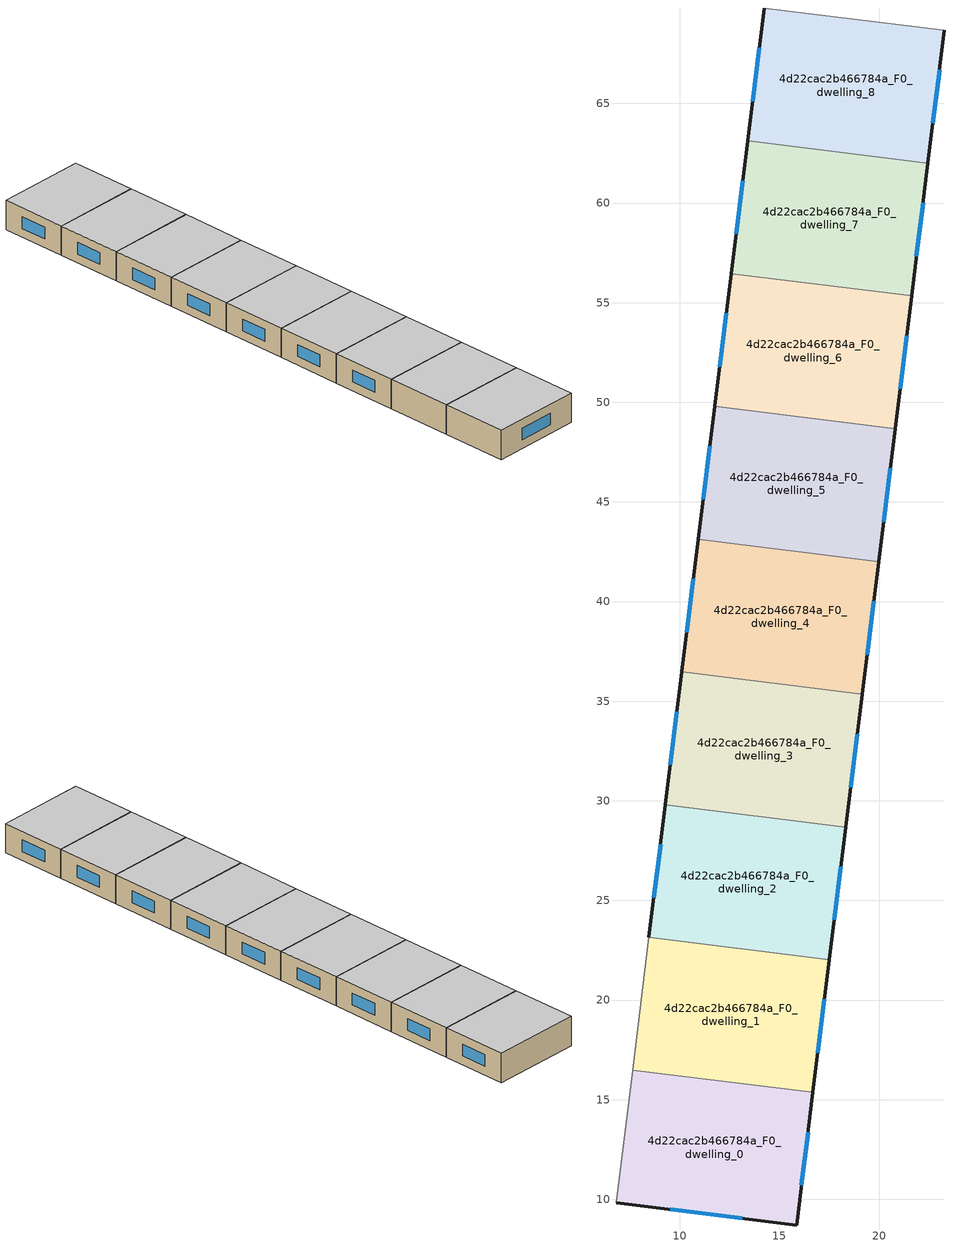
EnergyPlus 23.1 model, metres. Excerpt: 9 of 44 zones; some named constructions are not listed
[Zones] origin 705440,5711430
4d22cac2b466784a_F0_dwelling_0
 floor ground (EU_floor_Construction): 16.68,15.36 15.86,8.71 6.8,9.82 7.63,16.49 z0
 wall outside (EU_wall_Construction): 6.8,9.82 15.86,8.71 16.68,15.36 z0:3
 wall to 4d22cac2b466784a_F0_dwelling_1 (EU_wall_Construction): 16.68,15.36 7.63,16.49 z0:3
 wall adiabatic (EU_wall_Construction): 7.63,16.49 6.8,9.82 z0:3
 window (EU_Window_Construction): 16.11,10.7 16.44,13.37 / 9.51,9.49 13.15,9.04 z0.9:2.1
 ceiling to 4d22cac2b466784a_F1_dwelling_0 (EU_floor_Construction): 15.86,8.71 16.68,15.36 7.63,16.49 6.8,9.82 z3
4d22cac2b466784a_F0_dwelling_1
 floor ground (EU_floor_Construction): 17.51,22.02 16.68,15.36 7.63,16.49 8.45,23.14 z0
 wall outside (EU_wall_Construction): 16.68,15.36 17.51,22.02 z0:3
 wall to 4d22cac2b466784a_F0_dwelling_2 (EU_wall_Construction): 17.51,22.02 8.45,23.14 z0:3
 wall adiabatic (EU_wall_Construction): 8.45,23.14 7.63,16.49 z0:3
 window (EU_Window_Construction): 16.93,17.36 17.26,20.03 z0.9:2.1
 ceiling to 4d22cac2b466784a_F1_dwelling_1 (EU_floor_Construction): 16.68,15.36 17.51,22.02 8.45,23.14 7.63,16.49 z3
4d22cac2b466784a_F0_dwelling_2
 floor ground (EU_floor_Construction): 18.33,28.68 17.51,22.02 8.45,23.14 9.28,29.8 z0
 wall outside (EU_wall_Construction): 17.51,22.02 18.33,28.68 / 9.28,29.8 8.45,23.14 z0:3
 wall to 4d22cac2b466784a_F0_dwelling_3 (EU_wall_Construction): 18.33,28.68 9.28,29.8 z0:3
 window (EU_Window_Construction): 17.75,24.02 18.09,26.69 / 9.03,27.81 8.7,25.14 z0.9:2.1
 ceiling to 4d22cac2b466784a_F1_dwelling_2 (EU_floor_Construction): 17.51,22.02 18.33,28.68 9.28,29.8 8.45,23.14 z3
4d22cac2b466784a_F0_dwelling_3
 floor ground (EU_floor_Construction): 19.16,35.35 18.33,28.68 9.28,29.8 10.11,36.47 z0
 wall outside (EU_wall_Construction): 18.33,28.68 19.16,35.35 / 10.11,36.47 9.28,29.8 z0:3
 wall to 4d22cac2b466784a_F0_dwelling_4 (EU_wall_Construction): 19.16,35.35 10.11,36.47 z0:3
 window (EU_Window_Construction): 18.58,30.68 18.91,33.35 / 9.86,34.47 9.53,31.8 z0.9:2.1
 ceiling to 4d22cac2b466784a_F1_dwelling_3 (EU_floor_Construction): 18.33,28.68 19.16,35.35 10.11,36.47 9.28,29.8 z3
4d22cac2b466784a_F0_dwelling_4
 floor ground (EU_floor_Construction): 19.98,42.01 19.16,35.35 10.11,36.47 10.93,43.13 z0
 wall outside (EU_wall_Construction): 19.16,35.35 19.98,42.01 / 10.93,43.13 10.11,36.47 z0:3
 wall to 4d22cac2b466784a_F0_dwelling_5 (EU_wall_Construction): 19.98,42.01 10.93,43.13 z0:3
 window (EU_Window_Construction): 19.4,37.34 19.74,40.02 / 10.69,41.14 10.35,38.46 z0.9:2.1
 ceiling to 4d22cac2b466784a_F1_dwelling_4 (EU_floor_Construction): 19.16,35.35 19.98,42.01 10.93,43.13 10.11,36.47 z3
4d22cac2b466784a_F0_dwelling_5
 floor ground (EU_floor_Construction): 20.81,48.67 19.98,42.01 10.93,43.13 11.76,49.79 z0
 wall outside (EU_wall_Construction): 19.98,42.01 20.81,48.67 / 11.76,49.79 10.93,43.13 z0:3
 wall to 4d22cac2b466784a_F0_dwelling_6 (EU_wall_Construction): 20.81,48.67 11.76,49.79 z0:3
 window (EU_Window_Construction): 20.23,44.01 20.56,46.68 / 11.51,47.8 11.18,45.13 z0.9:2.1
 ceiling to 4d22cac2b466784a_F1_dwelling_5 (EU_floor_Construction): 19.98,42.01 20.81,48.67 11.76,49.79 10.93,43.13 z3
4d22cac2b466784a_F0_dwelling_6
 floor ground (EU_floor_Construction): 21.63,55.34 20.81,48.67 11.76,49.79 12.59,56.46 z0
 wall outside (EU_wall_Construction): 20.81,48.67 21.63,55.34 / 12.59,56.46 11.76,49.79 z0:3
 wall to 4d22cac2b466784a_F0_dwelling_7 (EU_wall_Construction): 21.63,55.34 12.59,56.46 z0:3
 window (EU_Window_Construction): 21.05,50.67 21.39,53.35 / 12.34,54.47 12.01,51.79 z0.9:2.1
 ceiling to 4d22cac2b466784a_F1_dwelling_6 (EU_floor_Construction): 20.81,48.67 21.63,55.34 12.59,56.46 11.76,49.79 z3
4d22cac2b466784a_F0_dwelling_7
 floor ground (EU_floor_Construction): 22.46,62.01 21.63,55.34 12.59,56.46 13.41,63.13 z0
 wall outside (EU_wall_Construction): 21.63,55.34 22.46,62.01 / 13.41,63.13 12.59,56.46 z0:3
 wall to 4d22cac2b466784a_F0_dwelling_8 (EU_wall_Construction): 22.46,62.01 13.41,63.13 z0:3
 window (EU_Window_Construction): 21.88,57.34 22.21,60.01 / 13.17,61.13 12.83,58.46 z0.9:2.1
 ceiling to 4d22cac2b466784a_F1_dwelling_7 (EU_floor_Construction): 21.63,55.34 22.46,62.01 13.41,63.13 12.59,56.46 z3
4d22cac2b466784a_F0_dwelling_8
 floor ground (EU_floor_Construction): 23.28,68.68 22.46,62.01 13.41,63.13 14.24,69.79 z0
 wall outside (EU_wall_Construction): 22.46,62.01 23.28,68.68 / 14.24,69.79 13.41,63.13 z0:3
 wall adiabatic (EU_wall_Construction): 23.28,68.68 14.24,69.79 z0:3
 window (EU_Window_Construction): 22.7,64 23.04,66.68 / 13.99,67.8 13.66,65.12 z0.9:2.1
 ceiling to 4d22cac2b466784a_F1_dwelling_8 (EU_floor_Construction): 22.46,62.01 23.28,68.68 14.24,69.79 13.41,63.13 z3
[SCHEDULE:FILE] Column Number=1; Rows to Skip at Top=0; Number of Hours of Data=8760; Column Separator=Comma; Interpolate to Timestep=No; Minutes per Item=60; Adjust Schedule for Daylight Savings=Yes
Name | File
EU_Step8_GainSchedule_4d22cac2b466784a_F1_dwelling_3_f000 | ../../schedules/4d22cac2b466784a/4d22cac2b466784a_F1_dwelling_3_f000_gain.csv
EU_Step8_GainSchedule_4d22cac2b466784a_F1_dwelling_4_f000 | ../../schedules/4d22cac2b466784a/4d22cac2b466784a_F1_dwelling_4_f000_gain.csv
EU_Step8_GainSchedule_4d22cac2b466784a_F1_dwelling_5_f000 | ../../schedules/4d22cac2b466784a/4d22cac2b466784a_F1_dwelling_5_f000_gain.csv
EU_Step8_GainSchedule_4d22cac2b466784a_F1_dwelling_6_f000 | ../../schedules/4d22cac2b466784a/4d22cac2b466784a_F1_dwelling_6_f000_gain.csv
EU_Step8_GainSchedule_4d22cac2b466784a_F1_dwelling_7_f000 | ../../schedules/4d22cac2b466784a/4d22cac2b466784a_F1_dwelling_7_f000_gain.csv
EU_Step8_GainSchedule_4d22cac2b466784a_F1_dwelling_8_f000 | ../../schedules/4d22cac2b466784a/4d22cac2b466784a_F1_dwelling_8_f000_gain.csv
EU_Step8_GainSchedule_4d22cac2b466784a_F2_dwelling_0_f000 | ../../schedules/4d22cac2b466784a/4d22cac2b466784a_F2_dwelling_0_f000_gain.csv
EU_Step8_GainSchedule_4d22cac2b466784a_F2_dwelling_1_f000 | ../../schedules/4d22cac2b466784a/4d22cac2b466784a_F2_dwelling_1_f000_gain.csv
EU_Step8_GainSchedule_4d22cac2b466784a_F2_dwelling_2_f000 | ../../schedules/4d22cac2b466784a/4d22cac2b466784a_F2_dwelling_2_f000_gain.csv
EU_Step8_GainSchedule_4d22cac2b466784a_F2_dwelling_3_f000 | ../../schedules/4d22cac2b466784a/4d22cac2b466784a_F2_dwelling_3_f000_gain.csv
EU_Step8_GainSchedule_4d22cac2b466784a_F2_dwelling_4_f000 | ../../schedules/4d22cac2b466784a/4d22cac2b466784a_F2_dwelling_4_f000_gain.csv
EU_Step8_GainSchedule_4d22cac2b466784a_F2_dwelling_5_f000 | ../../schedules/4d22cac2b466784a/4d22cac2b466784a_F2_dwelling_5_f000_gain.csv
EU_Step8_GainSchedule_4d22cac2b466784a_F2_dwelling_6_f000 | ../../schedules/4d22cac2b466784a/4d22cac2b466784a_F2_dwelling_6_f000_gain.csv
EU_Step8_GainSchedule_4d22cac2b466784a_F2_dwelling_7_f000 | ../../schedules/4d22cac2b466784a/4d22cac2b466784a_F2_dwelling_7_f000_gain.csv
EU_Step8_GainSchedule_4d22cac2b466784a_F2_dwelling_8_f000 | ../../schedules/4d22cac2b466784a/4d22cac2b466784a_F2_dwelling_8_f000_gain.csv
EU_Step8_GainSchedule_4d22cac2b466784a_F3_dwelling_0_f000 | ../../schedules/4d22cac2b466784a/4d22cac2b466784a_F3_dwelling_0_f000_gain.csv
EU_Step8_GainSchedule_4d22cac2b466784a_F3_dwelling_1_f000 | ../../schedules/4d22cac2b466784a/4d22cac2b466784a_F3_dwelling_1_f000_gain.csv
EU_Step8_GainSchedule_4d22cac2b466784a_F3_dwelling_2_f000 | ../../schedules/4d22cac2b466784a/4d22cac2b466784a_F3_dwelling_2_f000_gain.csv
EU_Step8_GainSchedule_4d22cac2b466784a_F3_dwelling_3_f000 | ../../schedules/4d22cac2b466784a/4d22cac2b466784a_F3_dwelling_3_f000_gain.csv
EU_Step8_GainSchedule_4d22cac2b466784a_F3_dwelling_4_f000 | ../../schedules/4d22cac2b466784a/4d22cac2b466784a_F3_dwelling_4_f000_gain.csv
EU_Step8_GainSchedule_4d22cac2b466784a_F3_dwelling_5_f000 | ../../schedules/4d22cac2b466784a/4d22cac2b466784a_F3_dwelling_5_f000_gain.csv
EU_Step8_GainSchedule_4d22cac2b466784a_F3_dwelling_6_f000 | ../../schedules/4d22cac2b466784a/4d22cac2b466784a_F3_dwelling_6_f000_gain.csv
EU_Step8_GainSchedule_4d22cac2b466784a_F3_dwelling_7_f000 | ../../schedules/4d22cac2b466784a/4d22cac2b466784a_F3_dwelling_7_f000_gain.csv
EU_Step8_GainSchedule_4d22cac2b466784a_F3_dwelling_8_f000 | ../../schedules/4d22cac2b466784a/4d22cac2b466784a_F3_dwelling_8_f000_gain.csv
